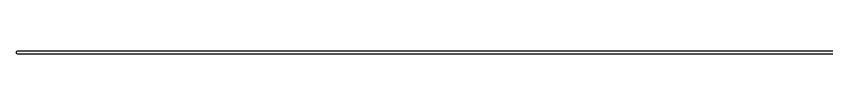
# Model space of a CAD drawing. Extents: x 59.1 to 149.1, y -118 to -82.
# Drawn here: x 59.95 to 83.81, y -82.05 to -81.95 of the extents above; entities that cross this region are included whole.
import ezdxf

# ---------------------------------------------------------------- set-up
doc = ezdxf.new("R2010")
doc.units = 0
doc.layers.add('BLACK', color=7, linetype='CONTINUOUS')

msp = doc.modelspace()

# ---------------------------------------------------------------- linework, layer by layer
at = {"layer": 'BLACK', "linetype": 'CONTINUOUS'}
for p, q in [((59.95, -82), (59.9646, -81.9646)), ((59.9646, -82.0354), (59.95, -82)), ((59.9646, -81.9646), (60, -81.95)), ((60, -82.05), (59.9646, -82.0354)), ((60, -81.95), (149, -81.95)), ((149, -82.05), (60, -82.05))]:
    msp.add_line(p, q, dxfattribs=at)

doc.saveas('drawing.dxf')
